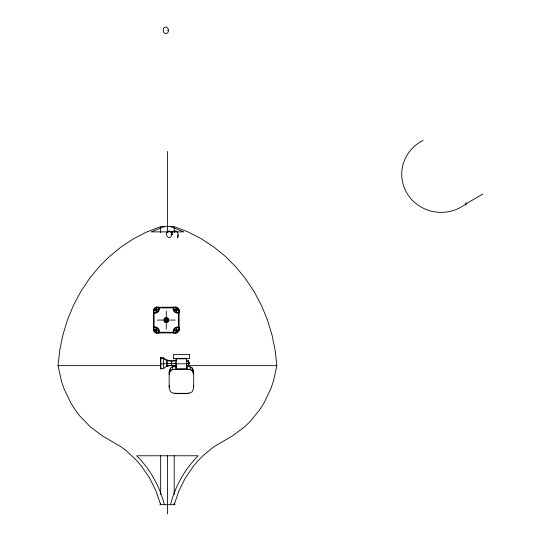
<?xml version="1.0" encoding="UTF-8"?>
<svg xmlns="http://www.w3.org/2000/svg" width="541" height="541" viewBox="0 0 541 541"><rect width="100%" height="100%" fill="white"/><g stroke="black" fill="none" stroke-linecap="round" stroke-linejoin="round"><path stroke-width="0.81" d="M160.745 358.183L163.612 358.541L166.479 360.455L171.477 361.293L176.359 360.455L176.359 360.069L171.477 361.023L166.479 360.069L163.612 357.878L160.745 357.473L160.745 368.867L163.612 368.462L166.479 366.271L171.477 365.317L175.237 366.271L176.359 366.271L176.359 365.885M163.612 357.878L163.612 368.462M166.479 365.885L166.479 366.271L166.479 360.069M167.649 365.885L167.649 366.271L167.649 360.069M168.413 365.716L171.477 365.317L171.477 361.023M175.237 365.885L175.237 366.271L175.237 360.069M186.422 365.588L186.422 368.752L176.359 368.752L176.359 367.116M188.241 365.236L186.422 365.527M188.241 360.813L188.241 365.527L189.445 363.173L188.241 360.813L186.422 361.111L188.241 361.111L189.445 363.173L188.64 364.546M159.358 332.925L159.358 332.269A4.504 4.504 0 0 0 154.084 326.994L153.428 327.724L153.455 330.064M173.194 307.22L173.194 307.883A4.504 4.504 0 0 0 178.469 313.158L179.125 312.428L179.098 310.088M159.358 332.269L158.628 332.925L156.721 332.925L156.721 332.269A2.637 2.637 0 0 1 154.084 329.631L154.084 310.52A2.637 2.637 0 0 1 156.721 307.883L175.832 307.883A2.637 2.637 0 0 1 178.469 310.52L178.469 329.631A2.637 2.637 0 0 1 175.832 332.269L156.721 332.269L156.721 332.925L175.852 332.925A3.293 3.293 0 0 0 179.125 329.631L179.125 310.493A3.293 3.293 0 0 0 175.832 307.22L156.288 307.254M176.265 307.254L175.852 307.227L175.791 307.876L175.852 307.22L173.925 307.227L173.194 307.883M153.455 310.088L153.421 329.652A3.293 3.293 0 0 0 156.721 332.925L156.721 332.269M179.098 330.064L179.125 327.724L178.469 326.994A4.504 4.504 0 0 0 173.194 332.269L173.194 332.925M177.982 234.78L177.739 237.817L178.124 234.314A3.293 3.178 -87.9 0 0 174.98 230.987A3.293 3.178 -87.9 0 0 171.761 234.253L171.761 230.96M173.925 307.227L173.776 308.627A3.848 3.848 0 0 0 177.725 312.576L179.125 312.428M160.657 502.988L160.657 504.679L155.984 490.91L149.553 478.001L141.499 466.207L136.907 460.804L126.729 451.133L121.191 446.907L102.756 436.114L90.509 427.045L79.797 415.941L75.104 409.706L70.898 403.079L64.061 388.817L61.471 381.283L58.049 365.642L59.787 349.98L62.972 334.581L67.571 319.609L73.535 305.219L80.812 291.552L89.319 278.75L98.976 266.943L109.674 256.251L121.319 246.777L133.783 238.628L146.942 231.879L160.657 226.605L174.229 226.605L187.95 231.879L201.103 238.628L213.567 246.777L225.212 256.251L235.91 266.943L245.567 278.75L254.074 291.552L261.35 305.219L267.315 319.609L271.92 334.581L275.105 349.98L276.843 365.642L273.415 381.283L270.825 388.817L263.988 403.079L259.781 409.706L249.942 421.73L244.376 427.045L232.13 436.114L213.695 446.907L202.909 455.772L197.979 460.804L193.394 466.207L185.333 478.001L178.902 490.91L174.229 504.679L174.229 502.988M171.693 234.753L171.781 234.104M176.846 366.46L172.66 366.784L170.753 367.921L169.164 371.471L169.164 388.357L170.753 391.907L172.66 392.922L174.33 393.368L188.511 393.368L192.089 391.907L193.678 388.357L193.678 371.471L192.089 367.921L190.182 366.784L187.517 366.46L187.517 369.26L190.182 369.577L192.089 370.713L193.678 374.271M169.164 374.271L169.61 369.814M193.38 386.673L193.678 385.564M169.61 372.607L170.753 370.713L172.66 369.577L187.517 369.26M482.951 193.962L466.024 203.829A39.425 38.086 0 0 1 408.157 195.112A39.425 38.086 0 0 1 423.109 140.417M164.376 226.605L151.122 231.879L183.764 231.879L170.516 226.605M189.445 363.173L186.422 363.464L186.422 368.752M153.428 327.724L154.827 327.575A3.848 3.848 0 0 1 158.777 331.525L158.628 332.925L158.696 332.269M176.265 332.898L173.925 332.925L173.194 332.269M167.48 30.337L168.799 30.337M153.394 309.858L158.723 309.858M173.83 309.858L179.152 309.858M153.428 312.495L154.084 312.495M178.469 312.495L179.125 312.495M153.421 313.158L154.084 313.158A4.504 4.504 0 0 0 159.358 307.883L159.358 307.22M157.35 320.076L162.929 320.076M164.599 320.076L167.947 320.076A1.65 1.65 0 0 1 165.451 321.503A1.65 1.65 0 0 1 165.451 318.649A1.65 1.65 0 0 1 167.926 320.076M169.624 320.076L175.203 320.076M153.421 326.994L154.084 326.994M153.428 327.657L154.084 327.657M178.469 327.657L179.125 327.657M153.394 330.294L158.723 330.294M173.83 330.294L179.152 330.294M58.049 365.642L160.799 365.642M168.271 365.642L174.087 365.642M186.55 365.642L276.843 365.642M159.859 504.679L175.027 504.679M156.288 332.898L156.721 332.925M153.428 312.428L154.827 312.576A3.848 3.848 0 0 0 158.777 308.627L158.628 307.227L156.721 307.22A3.293 3.293 0 0 0 153.421 310.52L153.428 312.428L154.084 313.158M179.125 327.724L177.725 327.575A3.848 3.848 0 0 0 173.776 331.525L173.925 332.925M175.832 307.22L175.832 307.883M171.477 365.047L174.486 365.716M159.358 307.883L158.628 307.227L158.696 307.883M169.164 385.564L169.61 387.228M466.024 202.517L466.024 205.147M193.232 369.814L193.232 372.607M192.089 367.921L192.089 370.713M190.182 366.784L190.182 369.577M188.511 393.003L188.511 393.368L174.33 393.368L174.33 393.003M186.422 358.095L186.422 361.057M176.494 307.193L176.494 312.522M176.494 327.63L176.494 332.952M176.359 358.095L176.366 360.313M176.359 368.752L176.359 363.559L171.477 363.437L160.745 363.883L160.745 368.867M175.325 366.46L175.325 369.26M174.229 227.45L174.229 232.522M174.229 455.657L174.229 494.535M173.857 307.227L173.857 307.883M173.857 332.269L173.857 332.925M172.66 366.784L172.66 369.577M170.753 367.921L170.753 370.713M167.446 151.453L167.446 232.576M167.446 455.671L167.446 513.95M166.276 311.149L166.276 316.728M166.276 318.399L166.276 321.746M166.276 323.423L166.276 329.002M160.745 357.473L160.745 362.456M160.657 227.45L160.657 232.522M160.657 455.657L160.657 494.535M156.058 307.193L156.058 312.522M156.058 327.63L156.058 332.952M170.516 504.679A105.13 96.866 -90 0 1 177.928 484.33C183.061 473.774 189.877 464.043 198.216 455.772L136.677 455.772C145.008 464.043 151.825 473.774 156.958 484.33A105.13 96.866 90 0 1 164.376 504.679M176.359 358.724L176.359 363.802L186.422 363.802L186.422 358.724L176.359 358.724M165.641 319.907C166.445 322.422 167.595 318.128 165.641 319.907M153.428 310.5L154.084 310.52L153.421 310.493M179.125 329.631L178.469 329.631L179.125 329.652M171.125 234.246L172.423 234.253L171.125 234.253M156.721 307.22L156.721 307.883L156.721 307.22M179.125 310.5L178.469 310.52L179.125 310.52M154.084 329.631L153.421 329.652L154.084 329.631M189.539 354.517L173.384 354.517L173.384 358.676L189.539 358.676L189.539 354.517M175.852 332.925L175.832 332.269L175.832 332.925M163.477 28.693A3.293 2.631 83.6 0 0 165.965 33.623A3.293 2.631 83.6 0 0 168.048 28.693A3.293 2.631 83.6 0 0 163.477 28.693M166.777 232.61A3.293 2.631 83.6 0 0 169.259 237.54A3.293 2.631 83.6 0 0 171.341 232.61A3.293 2.631 83.6 0 0 166.777 232.61M175.994 331.146A0.987 0.987 0 0 0 177.482 330.294A0.987 0.987 0 0 0 175.994 329.435A0.987 0.987 0 0 0 175.994 331.146M155.565 331.146A0.987 0.987 0 0 0 157.046 330.294A0.987 0.987 0 0 0 155.565 329.435A0.987 0.987 0 0 0 155.565 331.146M175.994 310.717A0.987 0.987 0 0 0 177.482 309.858A0.987 0.987 0 0 0 175.994 309.006A0.987 0.987 0 0 0 175.994 310.717M155.565 310.717A0.987 0.987 0 0 0 157.046 309.858A0.987 0.987 0 0 0 155.565 309.006A0.987 0.987 0 0 0 155.565 310.717M164.525 321.821A2.468 2.468 0 0 0 168.664 320.712A2.468 2.468 0 0 0 165.634 317.689A2.468 2.468 0 0 0 164.525 321.821M165.614 321.219A1.319 1.319 0 0 0 167.595 320.076A1.319 1.319 0 0 0 165.614 318.933A1.319 1.319 0 0 0 165.614 321.219M165.208 321.929A2.144 2.144 0 0 0 168.42 320.076A2.144 2.144 0 0 0 165.208 318.223A2.144 2.144 0 0 0 165.208 321.929M165.877 320.759A0.791 0.791 0 0 0 167.068 320.076A0.791 0.791 0 0 0 165.877 319.393A0.791 0.791 0 0 0 165.877 320.759"/></g></svg>
